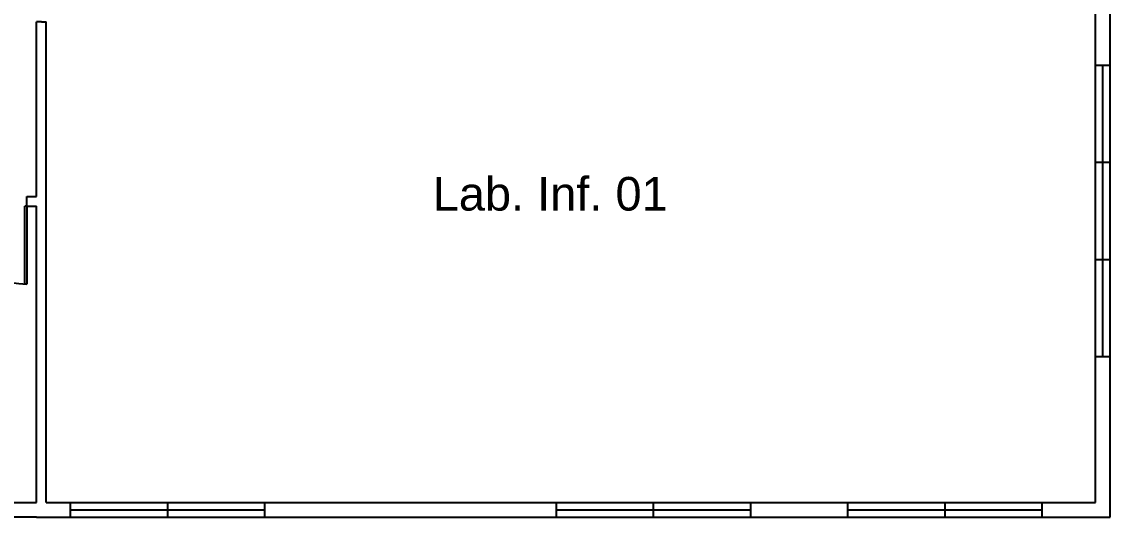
# Model space of a CAD drawing. Header units: millimetres. Extents: x 72331 to 137430, y 77189 to 139414.
# Drawn here: x 103865 to 115067, y 116994 to 122094 of the extents above; entities that cross this region are included whole.
import ezdxf

# ---------------------------------------------------------------- set-up
doc = ezdxf.new("R2010")
doc.units = ezdxf.units.MM
doc.header["$LTSCALE"] = 600
doc.layers.add('ALVENARIA', color=7, linetype='Continuous')
doc.styles.get("Standard").update_dxf_attribs({"font": 'arial.ttf'})

msp = doc.modelspace()

# ---------------------------------------------------------------- linework, layer by layer
for p, q in [((114917, 117144), (114917, 122994)), ((103917, 120294), (104017, 120294)), ((103917, 120194), (103917, 120294)), ((103917, 120194), (103897, 120194)), ((103897, 119394), (103897, 120194)), ((103917, 120194), (103917, 119394)), ((103917, 120194), (104017, 120194)), ((104017, 117144), (104017, 120194)), ((103917, 119394), (103897, 119394)), ((103367, 117144), (104017, 117144)), ((104117, 117144), (114917, 117144)), ((104367, 116994), (104367, 117144)), ((105367, 116994), (105367, 117144)), ((106367, 116994), (106367, 117144)), ((109367, 116994), (109367, 117144)), ((110367, 116994), (110367, 117144)), ((111367, 116994), (111367, 117144)), ((112367, 116994), (112367, 117144)), ((113367, 116994), (113367, 117144)), ((114367, 116994), (114367, 117144)), ((104017, 116994), (103367, 116994))]:
    msp.add_line(p, q)
msp.add_arc((103917, 120194), 800, 180, 270)
at = {"layer": 'ALVENARIA'}
for p, q in [((115067, 118644), (115067, 137644)), ((104017, 120294), (104017, 122094)), ((104067, 122094), (104017, 122094)), ((104017, 120294), (104017, 122094)), ((104067, 122094), (104117, 122094)), ((104117, 117144), (104117, 122094)), ((115067, 121644), (114917, 121644)), ((114992, 118644), (114992, 121644)), ((115067, 120644), (114917, 120644)), ((104017, 117144), (104017, 120194)), ((115067, 119644), (114917, 119644)), ((115067, 118644), (114917, 118644)), ((115067, 116994), (115067, 118644)), ((104367, 117069), (106367, 117069)), ((109367, 117069), (111367, 117069)), ((112367, 117069), (114367, 117069)), ((104017, 116994), (114917, 116994)), ((114917, 116994), (115067, 116994))]:
    msp.add_line(p, q, dxfattribs=at)

# ---------------------------------------------------------------- texts
msp.add_text('Lab. Inf. 01', height=346.1).set_placement((108094, 120150))

doc.saveas('drawing.dxf')
